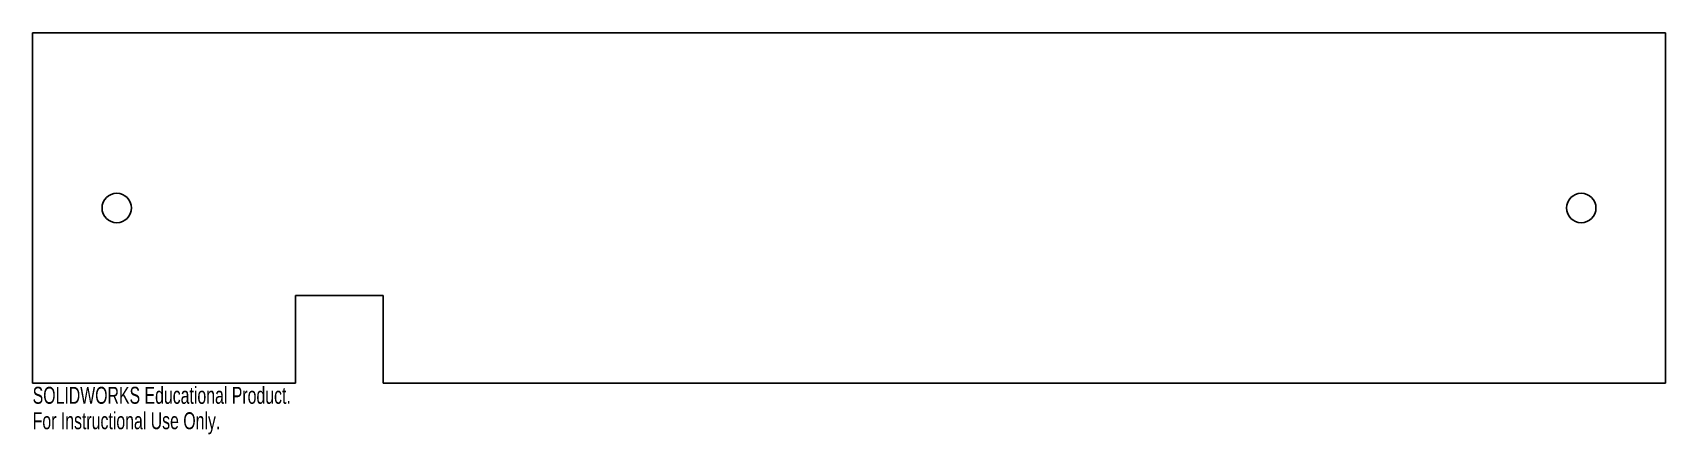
# Model space of a CAD drawing. Header units: millimetres. Extents: x 0 to 466, y -15 to 100.
import ezdxf

# ---------------------------------------------------------------- set-up
doc = ezdxf.new("R2010")
doc.units = ezdxf.units.MM
doc.styles.add('SLDTEXTSTYLE0', font='TXT', dxfattribs={"width": 0.7})

msp = doc.modelspace()

# ---------------------------------------------------------------- linework, layer by layer
at = {"color": 7, "linetype": 'Continuous', "lineweight": 25}
for p, q in [((0, 100), (0, 0)), ((466, 100), (0, 100)), ((466, 0), (466, 100)), ((75, 0), (75, 25)), ((75, 25), (100, 25)), ((100, 25), (100, 0)), ((0, 0), (75, 0)), ((100, 0), (466, 0))]:
    msp.add_line(p, q, dxfattribs=at)
for centre in [(24, 50), (442, 50)]:
    msp.add_circle(centre, 4.2, dxfattribs=at)

# ---------------------------------------------------------------- texts
at = {"color": 7, "linetype": 'Continuous', "char_height": 4.8336, "attachment_point": 1, "style": 'SLDTEXTSTYLE0'}
for s, insert in [('SOLIDWORKS Educational Product.', (0, -1.02)), ('For Instructional Use Only.', (0, -8.27))]:
    msp.add_mtext(s, dxfattribs=dict(at, insert=insert))

doc.saveas('drawing.dxf')
